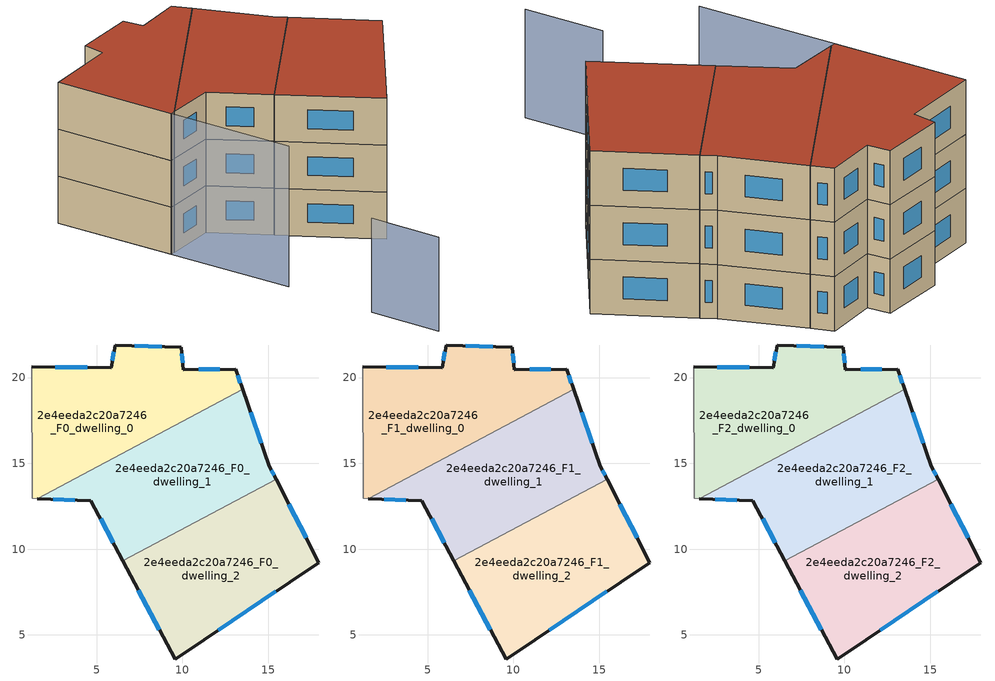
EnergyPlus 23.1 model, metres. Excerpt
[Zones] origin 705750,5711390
2e4eeda2c20a7246_F0_dwelling_0
 floor ground (EU_floor_Construction): 13.1,20.49 13.51,19.32 1.54,12.95 1.26,12.96 1.21,20.63 5.86,20.58 6.08,21.9 9.95,21.76 10.04,20.47 z0
 wall outside (EU_wall_Construction): 13.51,19.32 13.1,20.49 10.04,20.47 9.95,21.76 6.08,21.9 5.86,20.58 1.21,20.63 z0:3
 wall adiabatic (EU_wall_Construction): 1.21,20.63 1.26,12.96 1.54,12.95 z0:3
 wall to 2e4eeda2c20a7246_F0_dwelling_1 (EU_wall_Construction): 1.54,12.95 13.51,19.32 z0:3
 window (EU_Window_Construction): 12.19,20.48 10.96,20.47 / 13.39,19.67 13.22,20.14 / 4.47,20.59 2.6,20.61 / 6.02,21.5 5.93,20.97 / 8.79,21.8 7.24,21.86 / 10.02,20.85 9.98,21.38 z0.9:2.1
2e4eeda2c20a7246_F0_dwelling_1
 floor ground (EU_floor_Construction): 13.51,19.32 15.07,14.83 15.46,14.07 6.54,9.31 4.68,12.81 1.54,12.95 z0
 wall outside (EU_wall_Construction): 1.54,12.95 4.68,12.81 6.54,9.31 / 15.46,14.07 15.07,14.83 13.51,19.32 z0:3
 wall to 2e4eeda2c20a7246_F0_dwelling_2 (EU_wall_Construction): 6.53,9.31 15.46,14.07 z0:3
 window (EU_Window_Construction): 5.23,11.76 5.98,10.36 / 2.48,12.91 3.74,12.85 / 14.6,16.18 13.97,17.98 / 15.34,14.3 15.18,14.6 z0.9:2.1
2e4eeda2c20a7246_F0_dwelling_2
 floor ground (EU_floor_Construction): 15.46,14.07 17.96,9.22 9.57,3.6 6.54,9.31 z0
 wall outside (EU_wall_Construction): 6.54,9.31 9.57,3.6 17.96,9.22 15.46,14.07 z0:3
 window (EU_Window_Construction): 17.21,10.67 16.21,12.61 / 12.08,5.28 15.45,7.53 / 7.44,7.6 8.66,5.31 z0.9:2.1
2e4eeda2c20a7246_F1_dwelling_0
 floor to 2e4eeda2c20a7246_F0_dwelling_0 (EU_floor_Construction): 13.1,20.49 13.51,19.32 1.54,12.95 1.26,12.96 1.21,20.63 5.86,20.58 6.08,21.9 9.95,21.76 10.04,20.47 z3
 wall outside (EU_wall_Construction): 13.51,19.32 13.1,20.49 10.04,20.47 9.95,21.76 6.08,21.9 5.86,20.58 1.21,20.63 z3:6
 wall adiabatic (EU_wall_Construction): 1.21,20.63 1.26,12.96 1.54,12.95 z3:6
 wall to 2e4eeda2c20a7246_F1_dwelling_1 (EU_wall_Construction): 1.54,12.95 13.51,19.32 z3:6
 window (EU_Window_Construction): 12.19,20.48 10.96,20.47 / 13.39,19.67 13.22,20.14 / 4.47,20.59 2.6,20.61 / 6.02,21.5 5.93,20.97 / 8.79,21.8 7.24,21.86 / 10.02,20.85 9.98,21.38 z3.9:5.1
2e4eeda2c20a7246_F1_dwelling_1
 floor to 2e4eeda2c20a7246_F0_dwelling_1 (EU_floor_Construction): 13.51,19.32 15.07,14.83 15.46,14.07 6.53,9.31 4.68,12.81 1.54,12.95 z3
 wall outside (EU_wall_Construction): 1.54,12.95 4.68,12.81 6.54,9.31 / 15.46,14.07 15.07,14.83 13.51,19.32 z3:6
 wall to 2e4eeda2c20a7246_F1_dwelling_2 (EU_wall_Construction): 6.53,9.31 15.46,14.07 z3:6
 window (EU_Window_Construction): 5.23,11.76 5.98,10.36 / 2.48,12.91 3.74,12.85 / 14.6,16.18 13.97,17.98 / 15.34,14.3 15.18,14.6 z3.9:5.1
2e4eeda2c20a7246_F1_dwelling_2
 floor to 2e4eeda2c20a7246_F0_dwelling_2 (EU_floor_Construction): 15.46,14.07 17.96,9.22 9.57,3.6 6.53,9.31 z3
 wall outside (EU_wall_Construction): 6.54,9.31 9.57,3.6 17.96,9.22 15.46,14.07 z3:6
 window (EU_Window_Construction): 17.21,10.67 16.21,12.61 / 12.08,5.28 15.45,7.53 / 7.44,7.6 8.66,5.31 z3.9:5.1
2e4eeda2c20a7246_F2_dwelling_0
 floor to 2e4eeda2c20a7246_F1_dwelling_0 (EU_floor_Construction): 13.1,20.49 13.51,19.32 1.54,12.95 1.26,12.96 1.21,20.63 5.86,20.58 6.08,21.9 9.95,21.76 10.04,20.47 z6
 wall outside (EU_wall_Construction): 13.51,19.32 13.1,20.49 10.04,20.47 9.95,21.76 6.08,21.9 5.86,20.58 1.21,20.63 z6:9
 wall adiabatic (EU_wall_Construction): 1.21,20.63 1.26,12.96 1.54,12.95 z6:9
 wall to 2e4eeda2c20a7246_F2_dwelling_1 (EU_wall_Construction): 1.54,12.95 13.51,19.32 z6:9
 window (EU_Window_Construction): 12.19,20.48 10.96,20.47 / 13.39,19.67 13.22,20.14 / 4.47,20.59 2.6,20.61 / 6.02,21.5 5.93,20.97 / 8.79,21.8 7.24,21.86 / 10.02,20.85 9.98,21.38 z6.9:8.1
 roof outside (EU_roof_Construction): 13.51,19.32 13.1,20.49 10.04,20.47 9.95,21.76 6.08,21.9 5.86,20.58 1.21,20.63 1.26,12.96 1.54,12.95 z9
2e4eeda2c20a7246_F2_dwelling_1
 floor to 2e4eeda2c20a7246_F1_dwelling_1 (EU_floor_Construction): 13.51,19.32 15.07,14.83 15.46,14.07 6.53,9.31 4.68,12.81 1.54,12.95 z6
 wall outside (EU_wall_Construction): 1.54,12.95 4.68,12.81 6.54,9.31 / 15.46,14.07 15.07,14.83 13.51,19.32 z6:9
 wall to 2e4eeda2c20a7246_F2_dwelling_2 (EU_wall_Construction): 6.53,9.31 15.46,14.07 z6:9
 window (EU_Window_Construction): 5.23,11.76 5.98,10.36 / 2.48,12.91 3.74,12.85 / 14.6,16.18 13.97,17.98 / 15.34,14.3 15.18,14.6 z6.9:8.1
 roof outside (EU_roof_Construction): 15.46,14.07 15.07,14.83 13.51,19.32 1.54,12.95 4.68,12.81 6.54,9.31 z9
2e4eeda2c20a7246_F2_dwelling_2
 floor to 2e4eeda2c20a7246_F1_dwelling_2 (EU_floor_Construction): 15.46,14.07 17.96,9.22 9.57,3.6 6.53,9.31 z6
 wall outside (EU_wall_Construction): 6.54,9.31 9.57,3.6 17.96,9.22 15.46,14.07 z6:9
 window (EU_Window_Construction): 17.21,10.67 16.21,12.61 / 12.08,5.28 15.45,7.53 / 7.44,7.6 8.66,5.31 z6.9:8.1
 roof outside (EU_roof_Construction): 17.96,9.22 15.46,14.07 6.54,9.31 9.57,3.6 z9
shading: 1.07,-0.81 1.07,-5.35 z0:6; 1.21,20.63 1.31,5.01 z0:9
[Building]
EU S2 Campaign: North Axis=0; Terrain=City; Solar Distribution=FullExterior
[Site:Location]
London: Latitude=51.5; Longitude=-0.5; Time Zone=0; Elevation=25
[SizingPeriod:WeatherFileDays]
AnnualSizingPeriod: Begin Month=1; Begin Day of Month=1; End Month=12; End Day of Month=31; Day of Week for Start Day=Monday; Use Weather File Daylight Saving Period=No; Use Weather File Rain and Snow Indicators=No
[MATERIAL]
EU_InternalMass_Material: Roughness=MediumRough; Thickness=0.1; Conductivity=1; Density=1800; Specific Heat=900; Thermal Absorptance=0.9; Solar Absorptance=0.7; Visible Absorptance=0.7
[MATERIAL:NOMASS] Roughness=MediumRough; Thermal Absorptance=0.9; Solar Absorptance=0.7; Visible Absorptance=0.7
Name | Thermal Resistance
EU_wall_NoMass | 1.04674
EU_roof_NoMass | 4.32442
EU_floor_NoMass | 2.04616
[WINDOWMATERIAL:SIMPLEGLAZINGSYSTEM]
EU_Window_SimpleGlazing: UFactor=4.25843; Solar Heat Gain Coefficient=0.85; Visible Transmittance=0.85
[CONSTRUCTION]
EU_wall_Construction: EU_wall_NoMass
EU_roof_Construction: EU_roof_NoMass
EU_floor_Construction: EU_floor_NoMass
EU_Window_Construction: EU_Window_SimpleGlazing
EU_InternalMass_Construction: EU_InternalMass_Material
[ZONE] Type=1; Multiplier=1; Ceiling Height=autocalculate; Floor Area=autocalculate; Part of Total Floor Area=Yes
Name | Volume
2e4eeda2c20a7246_F0_dwelling_0 | 180.265
2e4eeda2c20a7246_F1_dwelling_0; 2e4eeda2c20a7246_F2_dwelling_0 | 180.264
2e4eeda2c20a7246_F0_dwelling_1 | 180.286
2e4eeda2c20a7246_F1_dwelling_1; 2e4eeda2c20a7246_F2_dwelling_1 | 180.285
2e4eeda2c20a7246_F0_dwelling_2; 2e4eeda2c20a7246_F1_dwelling_2; 2e4eeda2c20a7246_F2_dwelling_2 | 180.283
[INTERNALMASS] Construction=EU_InternalMass_Construction
Name | Zone or ZoneList | Surface Area
2e4eeda2c20a7246_F0_dwelling_0_EU_InternalMass | 2e4eeda2c20a7246_F0_dwelling_0 | 60.0885
2e4eeda2c20a7246_F0_dwelling_1_EU_InternalMass | 2e4eeda2c20a7246_F0_dwelling_1 | 60.0953
2e4eeda2c20a7246_F0_dwelling_2_EU_InternalMass | 2e4eeda2c20a7246_F0_dwelling_2 | 60.0945
2e4eeda2c20a7246_F1_dwelling_0_EU_InternalMass | 2e4eeda2c20a7246_F1_dwelling_0 | 60.0885
2e4eeda2c20a7246_F1_dwelling_1_EU_InternalMass | 2e4eeda2c20a7246_F1_dwelling_1 | 60.0953
2e4eeda2c20a7246_F1_dwelling_2_EU_InternalMass | 2e4eeda2c20a7246_F1_dwelling_2 | 60.0945
2e4eeda2c20a7246_F2_dwelling_0_EU_InternalMass | 2e4eeda2c20a7246_F2_dwelling_0 | 60.0885
2e4eeda2c20a7246_F2_dwelling_1_EU_InternalMass | 2e4eeda2c20a7246_F2_dwelling_1 | 60.0953
2e4eeda2c20a7246_F2_dwelling_2_EU_InternalMass | 2e4eeda2c20a7246_F2_dwelling_2 | 60.0945
[OTHEREQUIPMENT] Fuel Type=Electricity; Design Level Calculation Method=Watts/Area; Power per Zone Floor Area=1; Fraction Latent=0; Fraction Radiant=0; Fraction Lost=0; Carbon Dioxide Generation Rate=0; EndUse Subcategory=EU_Step8_InternalGains
Name | Zone or ZoneList or Space or SpaceList | Schedule
EU_Step8_InternalGain_2e4eeda2c20a7246_F0_dwelling_0_f000 | 2e4eeda2c20a7246_F0_dwelling_0 | EU_Step8_GainSchedule_2e4eeda2c20a7246_F0_dwelling_0_f000
EU_Step8_InternalGain_2e4eeda2c20a7246_F0_dwelling_1_f000 | 2e4eeda2c20a7246_F0_dwelling_1 | EU_Step8_GainSchedule_2e4eeda2c20a7246_F0_dwelling_1_f000
EU_Step8_InternalGain_2e4eeda2c20a7246_F0_dwelling_2_f000 | 2e4eeda2c20a7246_F0_dwelling_2 | EU_Step8_GainSchedule_2e4eeda2c20a7246_F0_dwelling_2_f000
EU_Step8_InternalGain_2e4eeda2c20a7246_F1_dwelling_0_f000 | 2e4eeda2c20a7246_F1_dwelling_0 | EU_Step8_GainSchedule_2e4eeda2c20a7246_F1_dwelling_0_f000
EU_Step8_InternalGain_2e4eeda2c20a7246_F1_dwelling_1_f000 | 2e4eeda2c20a7246_F1_dwelling_1 | EU_Step8_GainSchedule_2e4eeda2c20a7246_F1_dwelling_1_f000
EU_Step8_InternalGain_2e4eeda2c20a7246_F1_dwelling_2_f000 | 2e4eeda2c20a7246_F1_dwelling_2 | EU_Step8_GainSchedule_2e4eeda2c20a7246_F1_dwelling_2_f000
EU_Step8_InternalGain_2e4eeda2c20a7246_F2_dwelling_0_f000 | 2e4eeda2c20a7246_F2_dwelling_0 | EU_Step8_GainSchedule_2e4eeda2c20a7246_F2_dwelling_0_f000
EU_Step8_InternalGain_2e4eeda2c20a7246_F2_dwelling_1_f000 | 2e4eeda2c20a7246_F2_dwelling_1 | EU_Step8_GainSchedule_2e4eeda2c20a7246_F2_dwelling_1_f000
EU_Step8_InternalGain_2e4eeda2c20a7246_F2_dwelling_2_f000 | 2e4eeda2c20a7246_F2_dwelling_2 | EU_Step8_GainSchedule_2e4eeda2c20a7246_F2_dwelling_2_f000
[ZONEVENTILATION:DESIGNFLOWRATE] Schedule=EU_AlwaysOn; Design Flow Rate Calculation Method=AirChanges/Hour; Air Changes per Hour=0.488719; Ventilation Type=Natural; Fan Pressure Rise=0; Fan Total Efficiency=1; Constant Term Coefficient=1; Temperature Term Coefficient=0; Velocity Term Coefficient=0; Velocity Squared Term Coefficient=0; Minimum Indoor Temperature=-100; Maximum Indoor Temperature=100; Delta Temperature=-100; Minimum Outdoor Temperature=-100; Maximum Outdoor Temperature=100; Maximum Wind Speed=40
Name | Zone or ZoneList or Space or SpaceList
EU_ConstantAir_2e4eeda2c20a7246_F0_dwelling_0 | 2e4eeda2c20a7246_F0_dwelling_0
EU_ConstantAir_2e4eeda2c20a7246_F0_dwelling_1 | 2e4eeda2c20a7246_F0_dwelling_1
EU_ConstantAir_2e4eeda2c20a7246_F0_dwelling_2 | 2e4eeda2c20a7246_F0_dwelling_2
EU_ConstantAir_2e4eeda2c20a7246_F1_dwelling_0 | 2e4eeda2c20a7246_F1_dwelling_0
EU_ConstantAir_2e4eeda2c20a7246_F1_dwelling_1 | 2e4eeda2c20a7246_F1_dwelling_1
EU_ConstantAir_2e4eeda2c20a7246_F1_dwelling_2 | 2e4eeda2c20a7246_F1_dwelling_2
EU_ConstantAir_2e4eeda2c20a7246_F2_dwelling_0 | 2e4eeda2c20a7246_F2_dwelling_0
EU_ConstantAir_2e4eeda2c20a7246_F2_dwelling_1 | 2e4eeda2c20a7246_F2_dwelling_1
EU_ConstantAir_2e4eeda2c20a7246_F2_dwelling_2 | 2e4eeda2c20a7246_F2_dwelling_2
[HVACTEMPLATE:THERMOSTAT] Constant Heating Setpoint=20; Constant Cooling Setpoint=50
EU_HeatOnly_2e4eeda2c20a7246_F0_dwelling_0; EU_HeatOnly_2e4eeda2c20a7246_F0_dwelling_1; EU_HeatOnly_2e4eeda2c20a7246_F0_dwelling_2; EU_HeatOnly_2e4eeda2c20a7246_F1_dwelling_0; EU_HeatOnly_2e4eeda2c20a7246_F1_dwelling_1; EU_HeatOnly_2e4eeda2c20a7246_F1_dwelling_2; EU_HeatOnly_2e4eeda2c20a7246_F2_dwelling_0; EU_HeatOnly_2e4eeda2c20a7246_F2_dwelling_1; EU_HeatOnly_2e4eeda2c20a7246_F2_dwelling_2
[HVACTEMPLATE:ZONE:IDEALLOADSAIRSYSTEM] System Availability Schedule=EU_AlwaysOn; Maximum Heating Supply Air Temperature=50; Minimum Cooling Supply Air Temperature=13; Maximum Heating Supply Air Humidity Ratio=0.0156; Minimum Cooling Supply Air Humidity Ratio=0.0077; Heating Limit=NoLimit; Cooling Limit=NoLimit; Heating Availability Schedule=EU_AlwaysOn; Cooling Availability Schedule=EU_CoolingOff; Dehumidification Control Type=ConstantSensibleHeatRatio; Cooling Sensible Heat Ratio=0.7; Dehumidification Setpoint=60; Humidification Control Type=None; Humidification Setpoint=30; Outdoor Air Method=None; Outdoor Air Flow Rate per Person=0.00944; Outdoor Air Flow Rate per Zone Floor Area=0; Outdoor Air Flow Rate per Zone=0; Demand Controlled Ventilation Type=None; Outdoor Air Economizer Type=NoEconomizer; Heat Recovery Type=None; Sensible Heat Recovery Effectiveness=0.7; Latent Heat Recovery Effectiveness=0.65
Name | Template Thermostat
2e4eeda2c20a7246_F0_dwelling_0 | EU_HeatOnly_2e4eeda2c20a7246_F0_dwelling_0
2e4eeda2c20a7246_F0_dwelling_1 | EU_HeatOnly_2e4eeda2c20a7246_F0_dwelling_1
2e4eeda2c20a7246_F0_dwelling_2 | EU_HeatOnly_2e4eeda2c20a7246_F0_dwelling_2
2e4eeda2c20a7246_F1_dwelling_0 | EU_HeatOnly_2e4eeda2c20a7246_F1_dwelling_0
2e4eeda2c20a7246_F1_dwelling_1 | EU_HeatOnly_2e4eeda2c20a7246_F1_dwelling_1
2e4eeda2c20a7246_F1_dwelling_2 | EU_HeatOnly_2e4eeda2c20a7246_F1_dwelling_2
2e4eeda2c20a7246_F2_dwelling_0 | EU_HeatOnly_2e4eeda2c20a7246_F2_dwelling_0
2e4eeda2c20a7246_F2_dwelling_1 | EU_HeatOnly_2e4eeda2c20a7246_F2_dwelling_1
2e4eeda2c20a7246_F2_dwelling_2 | EU_HeatOnly_2e4eeda2c20a7246_F2_dwelling_2
[SIZING:ZONE] Zone Cooling Design Supply Air Temperature Input Method=SupplyAirTemperature; Zone Cooling Design Supply Air Temperature=13; Zone Heating Design Supply Air Temperature Input Method=SupplyAirTemperature; Zone Heating Design Supply Air Temperature=50; Zone Cooling Design Supply Air Humidity Ratio=0.008; Zone Heating Design Supply Air Humidity Ratio=0.008; Cooling Design Air Flow Method=DesignDay; Cooling Design Air Flow Rate=0; Cooling Minimum Air Flow per Zone Floor Area=0.000762; Cooling Minimum Air Flow=0; Cooling Minimum Air Flow Fraction=0.2; Heating Design Air Flow Method=DesignDay; Heating Design Air Flow Rate=0; Heating Maximum Air Flow per Zone Floor Area=0.002032; Heating Maximum Air Flow=0.141576; Heating Maximum Air Flow Fraction=0.3; Account for Dedicated Outdoor Air System=No; Dedicated Outdoor Air System Control Strategy=NeutralSupplyAir; Dedicated Outdoor Air Low Setpoint Temperature for Design=autosize; Dedicated Outdoor Air High Setpoint Temperature for Design=autosize; Zone Load Sizing Method=Sensible Load Only No Latent Load; Zone Latent Cooling Design Supply Air Humidity Ratio Input Method=HumidityRatioDifference; Zone Cooling Design Supply Air Humidity Ratio Difference=0.005; Zone Latent Heating Design Supply Air Humidity Ratio Input Method=HumidityRatioDifference; Zone Humidification Design Supply Air Humidity Ratio Difference=0.005
2e4eeda2c20a7246_F0_dwelling_0; 2e4eeda2c20a7246_F0_dwelling_1; 2e4eeda2c20a7246_F0_dwelling_2; 2e4eeda2c20a7246_F1_dwelling_0; 2e4eeda2c20a7246_F1_dwelling_1; 2e4eeda2c20a7246_F1_dwelling_2; 2e4eeda2c20a7246_F2_dwelling_0; 2e4eeda2c20a7246_F2_dwelling_1; 2e4eeda2c20a7246_F2_dwelling_2
[SCHEDULE:CONSTANT]
Name | Hourly Value
EU_AlwaysOn | 1
EU_CoolingOff | 0
[SCHEDULE:FILE] Column Number=1; Rows to Skip at Top=0; Number of Hours of Data=8760; Column Separator=Comma; Interpolate to Timestep=No; Minutes per Item=60; Adjust Schedule for Daylight Savings=Yes
Name | File
EU_Step8_GainSchedule_2e4eeda2c20a7246_F0_dwelling_0_f000 | ../../schedules/2e4eeda2c20a7246/2e4eeda2c20a7246_F0_dwelling_0_f000_gain.csv
EU_Step8_GainSchedule_2e4eeda2c20a7246_F0_dwelling_1_f000 | ../../schedules/2e4eeda2c20a7246/2e4eeda2c20a7246_F0_dwelling_1_f000_gain.csv
EU_Step8_GainSchedule_2e4eeda2c20a7246_F0_dwelling_2_f000 | ../../schedules/2e4eeda2c20a7246/2e4eeda2c20a7246_F0_dwelling_2_f000_gain.csv
EU_Step8_GainSchedule_2e4eeda2c20a7246_F1_dwelling_0_f000 | ../../schedules/2e4eeda2c20a7246/2e4eeda2c20a7246_F1_dwelling_0_f000_gain.csv
EU_Step8_GainSchedule_2e4eeda2c20a7246_F1_dwelling_1_f000 | ../../schedules/2e4eeda2c20a7246/2e4eeda2c20a7246_F1_dwelling_1_f000_gain.csv
EU_Step8_GainSchedule_2e4eeda2c20a7246_F1_dwelling_2_f000 | ../../schedules/2e4eeda2c20a7246/2e4eeda2c20a7246_F1_dwelling_2_f000_gain.csv
EU_Step8_GainSchedule_2e4eeda2c20a7246_F2_dwelling_0_f000 | ../../schedules/2e4eeda2c20a7246/2e4eeda2c20a7246_F2_dwelling_0_f000_gain.csv
EU_Step8_GainSchedule_2e4eeda2c20a7246_F2_dwelling_1_f000 | ../../schedules/2e4eeda2c20a7246/2e4eeda2c20a7246_F2_dwelling_1_f000_gain.csv
EU_Step8_GainSchedule_2e4eeda2c20a7246_F2_dwelling_2_f000 | ../../schedules/2e4eeda2c20a7246/2e4eeda2c20a7246_F2_dwelling_2_f000_gain.csv
